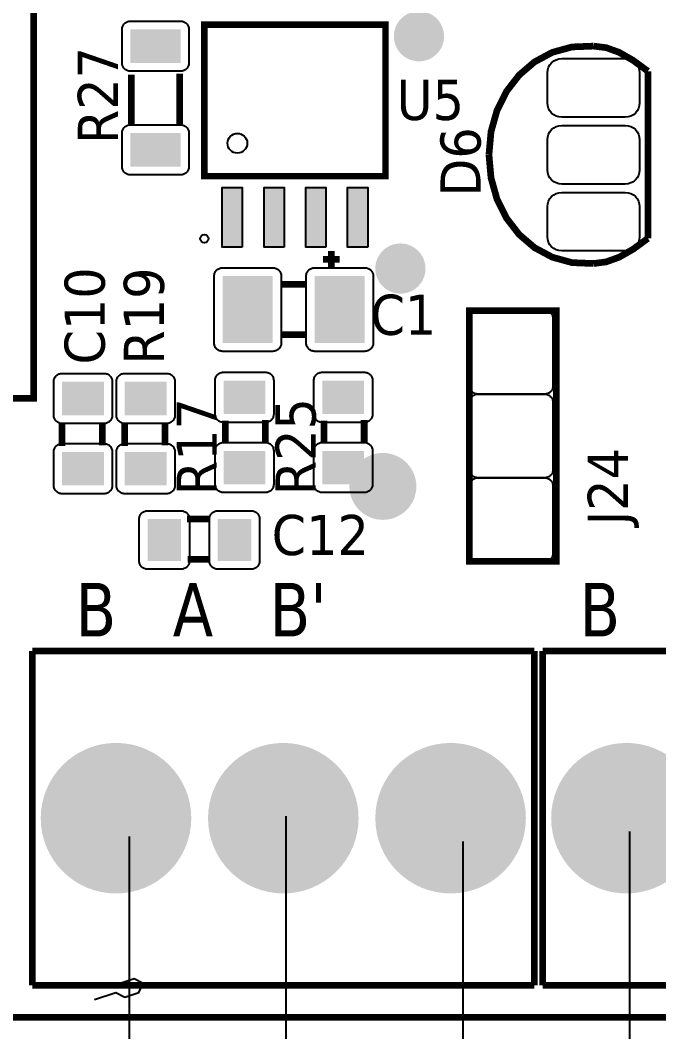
# Model space of a CAD drawing. Header units: millimetres. Extents: x 123.5 to 144.3, y 105.4 to 121.6.
# Drawn here: x 126.4 to 127.774, y 111.081 to 113.258 of the extents above; entities that cross this region are included whole.
import ezdxf

# ---------------------------------------------------------------- set-up
doc = ezdxf.new("R2010")
doc.units = ezdxf.units.MM
for name, color, linetype in [('DESC', 250, 'Continuous'), ('WIREFIXED', 7, 'Continuous'), ('WIRES', 7, 'Continuous')]:
    doc.layers.add(name, color=color, linetype=linetype)
doc.styles.get("Standard").update_dxf_attribs({"font": 'tahoma.ttf'})

# ---------------------------------------------------------------- blocks, each defined once
blk = doc.blocks.new('RPAD')
blk.add_trace([(-0.5, -0.5), (-0.5, 0.5), (0.5, -0.5), (0.5, 0.5)])
blk = doc.blocks.new('EPAD')
at = {"const_width": 0.5}
blk.add_lwpolyline([(-0.25, 0, 1), (0.25, 0, 1)], format="xyb", close=True, dxfattribs=at)
blk = doc.blocks.new('DIELEC-AUT006')
for points, const_width in [([(145.7768, 111.1683), (155.7749, 111.1683), (155.7749, 115.8809), (145.7768, 115.8809), (145.7768, 111.1683)], 0.012), ([(145.7768, 111.1683), (155.7749, 111.1683), (155.7749, 115.8809), (145.7768, 115.8809), (145.7768, 111.1683)], 0.012), ([(145.7768, 111.1683), (155.7749, 111.1683), (155.7749, 115.8809), (145.7768, 115.8809), (145.7768, 111.1683)], 0.012), ([(145.8123, 112.2785), (146.5504, 112.2785), (146.5504, 113.6663), (145.8123, 113.6663), (145.8123, 112.2785)], 0.012), ([(145.8123, 112.2785), (146.5504, 112.2785), (146.5504, 113.6663), (145.8123, 113.6663), (145.8123, 112.2785)], 0.012), ([(145.8123, 112.2785), (146.5504, 112.2785), (146.5504, 113.6663), (145.8123, 113.6663), (145.8123, 112.2785)], 0.012), ([(147.1814, 112.6772), (147.1814, 112.9488), (146.8566, 112.9488), (146.8566, 112.6772), (147.1814, 112.6772)], 0.0118), ([(147.1814, 112.6772), (147.1814, 112.9488), (146.8566, 112.9488), (146.8566, 112.6772), (147.1814, 112.6772)], 0.0118), ([(147.1814, 112.6772), (147.1814, 112.9488), (146.8566, 112.9488), (146.8566, 112.6772), (147.1814, 112.6772)], 0.0118), ([(147.5544, 112.9105), (147.516, 112.909), (147.4806, 112.8993), (147.4487, 112.8822), (147.4211, 112.8586), (147.3984, 112.8293), (147.3813, 112.7951), (147.3706, 112.7569), (147.3669, 112.7155)], 0.012), ([(147.5544, 112.9105), (147.516, 112.909), (147.4806, 112.8993), (147.4487, 112.8822), (147.4211, 112.8586), (147.3984, 112.8293), (147.3813, 112.7951), (147.3706, 112.7569), (147.3669, 112.7155)], 0.012), ([(147.5544, 112.9105), (147.516, 112.909), (147.4806, 112.8993), (147.4487, 112.8822), (147.4211, 112.8586), (147.3984, 112.8293), (147.3813, 112.7951), (147.3706, 112.7569), (147.3669, 112.7155)], 0.012), ([(147.5544, 112.9105), (147.577, 112.9077), (147.6003, 112.8993), (147.625, 112.8852), (147.6519, 112.8655)], 0.012), ([(147.5544, 112.9105), (147.577, 112.9077), (147.6003, 112.8993), (147.625, 112.8852), (147.6519, 112.8655)], 0.012), ([(147.5544, 112.9105), (147.577, 112.9077), (147.6003, 112.8993), (147.625, 112.8852), (147.6519, 112.8655)], 0.012), ([(146.7254, 112.8594), (146.7254, 112.7709)], 0.012), ([(146.7254, 112.8594), (146.7254, 112.7709)], 0.012), ([(146.7254, 112.8594), (146.7254, 112.7709)], 0.012), ([(146.8124, 112.8609), (146.8124, 112.7709)], 0.012), ([(146.8124, 112.8609), (146.8124, 112.7709)], 0.012), ([(146.8124, 112.8609), (146.8124, 112.7709)], 0.012), ([(147.6519, 112.5655), (147.6519, 112.8655)], 0.012), ([(147.6519, 112.5655), (147.6519, 112.8655)], 0.012), ([(147.6519, 112.5655), (147.6519, 112.8655)], 0.012), ([(147.5544, 112.5205), (147.516, 112.5221), (147.4806, 112.5318), (147.4487, 112.5489), (147.4211, 112.5725), (147.3984, 112.6018), (147.3813, 112.636), (147.3706, 112.6742), (147.3669, 112.7155)], 0.012), ([(147.5544, 112.5205), (147.516, 112.5221), (147.4806, 112.5318), (147.4487, 112.5489), (147.4211, 112.5725), (147.3984, 112.6018), (147.3813, 112.636), (147.3706, 112.6742), (147.3669, 112.7155)], 0.012), ([(147.5544, 112.5205), (147.516, 112.5221), (147.4806, 112.5318), (147.4487, 112.5489), (147.4211, 112.5725), (147.3984, 112.6018), (147.3813, 112.636), (147.3706, 112.6742), (147.3669, 112.7155)], 0.012), ([(147.5544, 112.5205), (147.577, 112.5234), (147.6003, 112.5318), (147.625, 112.5459), (147.6519, 112.5655)], 0.012), ([(147.5544, 112.5205), (147.577, 112.5234), (147.6003, 112.5318), (147.625, 112.5459), (147.6519, 112.5655)], 0.012), ([(147.5544, 112.5205), (147.577, 112.5234), (147.6003, 112.5318), (147.625, 112.5459), (147.6519, 112.5655)], 0.012), ([(147.0843, 112.543), (147.0843, 112.513)], 0.012), ([(147.0843, 112.543), (147.0843, 112.513)], 0.012), ([(147.0843, 112.543), (147.0843, 112.513)], 0.012), ([(147.0693, 112.528), (147.0993, 112.528)], 0.012), ([(147.0693, 112.528), (147.0993, 112.528)], 0.012), ([(147.0693, 112.528), (147.0993, 112.528)], 0.012), ([(146.9943, 112.483), (147.0393, 112.483)], 0.012), ([(146.9943, 112.483), (147.0393, 112.483)], 0.012), ([(146.9943, 112.483), (147.0393, 112.483)], 0.012), ([(147.3317, 111.9862), (147.4876, 111.9862), (147.4876, 112.4362), (147.3317, 112.4362), (147.3317, 111.9862)], 0.012), ([(147.3317, 111.9862), (147.4876, 111.9862), (147.4876, 112.4362), (147.3317, 112.4362), (147.3317, 111.9862)], 0.012), ([(147.3317, 111.9862), (147.4876, 111.9862), (147.4876, 112.4362), (147.3317, 112.4362), (147.3317, 111.9862)], 0.012), ([(146.9943, 112.393), (147.0393, 112.393)], 0.012), ([(146.9943, 112.393), (147.0393, 112.393)], 0.012), ([(146.9943, 112.393), (147.0393, 112.393)], 0.012), ([(146.6015, 112.235), (146.6015, 112.193)], 0.012), ([(146.6015, 112.235), (146.6015, 112.193)], 0.012), ([(146.6015, 112.235), (146.6015, 112.193)], 0.012), ([(146.6735, 112.235), (146.6735, 112.1945)], 0.012), ([(146.6735, 112.235), (146.6735, 112.1945)], 0.012), ([(146.6735, 112.235), (146.6735, 112.1945)], 0.012), ([(146.7137, 112.235), (146.7137, 112.193)], 0.012), ([(146.7137, 112.235), (146.7137, 112.193)], 0.012), ([(146.7137, 112.235), (146.7137, 112.193)], 0.012), ([(146.7857, 112.235), (146.7857, 112.1945)], 0.012), ([(146.7857, 112.235), (146.7857, 112.1945)], 0.012), ([(146.7857, 112.235), (146.7857, 112.1945)], 0.012), ([(146.8939, 112.198), (146.8939, 112.2385)], 0.012), ([(146.8939, 112.198), (146.8939, 112.2385)], 0.012), ([(146.8939, 112.198), (146.8939, 112.2385)], 0.012), ([(146.9659, 112.198), (146.9659, 112.24)], 0.012), ([(146.9659, 112.198), (146.9659, 112.24)], 0.012), ([(146.9659, 112.198), (146.9659, 112.24)], 0.012), ([(147.0711, 112.198), (147.0711, 112.2385)], 0.012), ([(147.0711, 112.198), (147.0711, 112.2385)], 0.012), ([(147.0711, 112.198), (147.0711, 112.2385)], 0.012), ([(147.1431, 112.198), (147.1431, 112.24)], 0.012), ([(147.1431, 112.198), (147.1431, 112.24)], 0.012), ([(147.1431, 112.198), (147.1431, 112.24)], 0.012), ([(146.8672, 112.0621), (146.8252, 112.0621)], 0.012), ([(146.8672, 112.0621), (146.8252, 112.0621)], 0.012), ([(146.8672, 112.0621), (146.8252, 112.0621)], 0.012), ([(146.8672, 111.9901), (146.8267, 111.9901)], 0.012), ([(146.8672, 111.9901), (146.8267, 111.9901)], 0.012), ([(146.8672, 111.9901), (146.8267, 111.9901)], 0.012), ([(146.5481, 111.8256), (146.5481, 111.2256)], 0.012), ([(147.4481, 111.8256), (146.5481, 111.8256)], 0.012), ([(146.5481, 111.8256), (146.5481, 111.2256)], 0.012), ([(147.4481, 111.8256), (146.5481, 111.8256)], 0.012), ([(146.5481, 111.8256), (146.5481, 111.2256)], 0.012), ([(147.4481, 111.8256), (146.5481, 111.8256)], 0.012), ([(147.4481, 111.8256), (147.4481, 111.2256)], 0.012), ([(147.4481, 111.8256), (147.4481, 111.2256)], 0.012), ([(147.4481, 111.8256), (147.4481, 111.2256)], 0.012), ([(147.4634, 111.8256), (147.4634, 111.2256)], 0.012), ([(148.3634, 111.8256), (147.4634, 111.8256)], 0.012), ([(147.4634, 111.8256), (147.4634, 111.2256)], 0.012), ([(148.3634, 111.8256), (147.4634, 111.8256)], 0.012), ([(147.4634, 111.8256), (147.4634, 111.2256)], 0.012), ([(148.3634, 111.8256), (147.4634, 111.8256)], 0.012), ([(146.5481, 111.2256), (147.4481, 111.2256)], 0.012), ([(146.5481, 111.2256), (147.4481, 111.2256)], 0.012), ([(146.5481, 111.2256), (147.4481, 111.2256)], 0.012), ([(147.4634, 111.2256), (148.3634, 111.2256)], 0.012), ([(147.4634, 111.2256), (148.3634, 111.2256)], 0.012), ([(147.4634, 111.2256), (148.3634, 111.2256)], 0.012)]:
    blk.add_lwpolyline(points, dxfattribs=dict(const_width=const_width))
for points in [[(146.8289, 112.9404), (146.8289, 112.8804), (146.8289, 112.8789), (146.8286, 112.8774), (146.8283, 112.8759), (146.8278, 112.8745), (146.8272, 112.8732), (146.8264, 112.872), (146.8256, 112.8708), (146.8246, 112.8698), (146.8236, 112.8688), (146.8224, 112.8679), (146.8212, 112.8672), (146.8199, 112.8666), (146.8185, 112.8661), (146.817, 112.8657), (146.8155, 112.8655), (146.8139, 112.8654), (146.7239, 112.8654), (146.7224, 112.8655), (146.7209, 112.8657), (146.7194, 112.8661), (146.718, 112.8666), (146.7167, 112.8672), (146.7155, 112.8679), (146.7143, 112.8688), (146.7133, 112.8698), (146.7123, 112.8708), (146.7115, 112.872), (146.7107, 112.8732), (146.7101, 112.8745), (146.7096, 112.8759), (146.7092, 112.8774), (146.709, 112.8789), (146.7089, 112.8804), (146.7089, 112.9404), (146.709, 112.942), (146.7092, 112.9435), (146.7096, 112.9449), (146.7101, 112.9463), (146.7107, 112.9476), (146.7115, 112.9489), (146.7123, 112.95), (146.7133, 112.9511), (146.7143, 112.9521), (146.7155, 112.9529), (146.7167, 112.9536), (146.718, 112.9543), (146.7194, 112.9548), (146.7209, 112.9551), (146.7224, 112.9554), (146.7239, 112.9554), (146.8139, 112.9554), (146.8155, 112.9554), (146.817, 112.9551), (146.8185, 112.9548), (146.8199, 112.9543), (146.8212, 112.9536), (146.8224, 112.9529), (146.8236, 112.9521), (146.8246, 112.9511), (146.8256, 112.95), (146.8264, 112.9489), (146.8272, 112.9476), (146.8278, 112.9463), (146.8283, 112.9449), (146.8286, 112.9435), (146.8289, 112.942), (146.8289, 112.9404)], [(147.4719, 112.8085), (147.4719, 112.8625), (147.4724, 112.8678), (147.4738, 112.8726), (147.4762, 112.8769), (147.4793, 112.8807), (147.483, 112.8838), (147.4873, 112.8861), (147.4922, 112.8875), (147.4974, 112.888), (147.6114, 112.888), (147.6166, 112.8875), (147.6214, 112.8861), (147.6258, 112.8838), (147.6295, 112.8807), (147.6326, 112.8769), (147.6349, 112.8726), (147.6364, 112.8678), (147.6369, 112.8625), (147.6369, 112.8085), (147.6364, 112.8033), (147.6349, 112.7985), (147.6326, 112.7942), (147.6295, 112.7904), (147.6258, 112.7873), (147.6214, 112.785), (147.6166, 112.7836), (147.6114, 112.783), (147.4974, 112.783), (147.4922, 112.7836), (147.4873, 112.785), (147.483, 112.7873), (147.4793, 112.7904), (147.4762, 112.7942), (147.4738, 112.7985), (147.4724, 112.8033), (147.4719, 112.8085)], [(146.8289, 112.7544), (146.8289, 112.6944), (146.8289, 112.6929), (146.8286, 112.6914), (146.8283, 112.6899), (146.8278, 112.6885), (146.8272, 112.6872), (146.8264, 112.686), (146.8256, 112.6848), (146.8246, 112.6838), (146.8236, 112.6828), (146.8224, 112.6819), (146.8212, 112.6812), (146.8199, 112.6806), (146.8185, 112.6801), (146.817, 112.6797), (146.8155, 112.6795), (146.8139, 112.6794), (146.7239, 112.6794), (146.7224, 112.6795), (146.7209, 112.6797), (146.7194, 112.6801), (146.718, 112.6806), (146.7167, 112.6812), (146.7155, 112.6819), (146.7143, 112.6828), (146.7133, 112.6838), (146.7123, 112.6848), (146.7115, 112.686), (146.7107, 112.6872), (146.7101, 112.6885), (146.7096, 112.6899), (146.7092, 112.6914), (146.709, 112.6929), (146.7089, 112.6944), (146.7089, 112.7544), (146.709, 112.756), (146.7092, 112.7575), (146.7096, 112.7589), (146.7101, 112.7603), (146.7107, 112.7616), (146.7115, 112.7629), (146.7123, 112.764), (146.7133, 112.7651), (146.7143, 112.7661), (146.7155, 112.7669), (146.7167, 112.7676), (146.718, 112.7683), (146.7194, 112.7688), (146.7209, 112.7691), (146.7224, 112.7694), (146.7239, 112.7694), (146.8139, 112.7694), (146.8155, 112.7694), (146.817, 112.7691), (146.8185, 112.7688), (146.8199, 112.7683), (146.8212, 112.7676), (146.8224, 112.7669), (146.8236, 112.7661), (146.8246, 112.7651), (146.8256, 112.764), (146.8264, 112.7629), (146.8272, 112.7616), (146.8278, 112.7603), (146.8283, 112.7589), (146.8286, 112.7575), (146.8289, 112.756), (146.8289, 112.7544)], [(147.4719, 112.6885), (147.4719, 112.7425), (147.4724, 112.7478), (147.4738, 112.7526), (147.4762, 112.7569), (147.4793, 112.7607), (147.483, 112.7638), (147.4873, 112.7661), (147.4922, 112.7675), (147.4974, 112.768), (147.6114, 112.768), (147.6166, 112.7675), (147.6214, 112.7661), (147.6258, 112.7638), (147.6295, 112.7607), (147.6326, 112.7569), (147.6349, 112.7526), (147.6364, 112.7478), (147.6369, 112.7425), (147.6369, 112.6885), (147.6364, 112.6833), (147.6349, 112.6785), (147.6326, 112.6742), (147.6295, 112.6704), (147.6258, 112.6673), (147.6214, 112.665), (147.6166, 112.6636), (147.6114, 112.663), (147.4974, 112.663), (147.4922, 112.6636), (147.4873, 112.665), (147.483, 112.6673), (147.4793, 112.6704), (147.4762, 112.6742), (147.4738, 112.6785), (147.4724, 112.6833), (147.4719, 112.6885)], [(146.9245, 112.5501), (146.8885, 112.5501), (146.8885, 112.6566), (146.9245, 112.6566), (146.9245, 112.5501)], [(146.9995, 112.5501), (146.9635, 112.5501), (146.9635, 112.6566), (146.9995, 112.6566), (146.9995, 112.5501)], [(147.0745, 112.5501), (147.0385, 112.5501), (147.0385, 112.6566), (147.0745, 112.6566), (147.0745, 112.5501)], [(147.1495, 112.5501), (147.1135, 112.5501), (147.1135, 112.6566), (147.1495, 112.6566), (147.1495, 112.5501)], [(147.4719, 112.5685), (147.4719, 112.6225), (147.4724, 112.6278), (147.4738, 112.6326), (147.4762, 112.6369), (147.4793, 112.6407), (147.483, 112.6438), (147.4873, 112.6461), (147.4922, 112.6475), (147.4974, 112.648), (147.6114, 112.648), (147.6166, 112.6475), (147.6214, 112.6461), (147.6258, 112.6438), (147.6295, 112.6407), (147.6326, 112.6369), (147.6349, 112.6326), (147.6364, 112.6278), (147.6369, 112.6225), (147.6369, 112.5685), (147.6364, 112.5633), (147.6349, 112.5585), (147.6326, 112.5542), (147.6295, 112.5504), (147.6258, 112.5473), (147.6214, 112.545), (147.6166, 112.5436), (147.6114, 112.543), (147.4974, 112.543), (147.4922, 112.5436), (147.4873, 112.545), (147.483, 112.5473), (147.4793, 112.5504), (147.4762, 112.5542), (147.4738, 112.5585), (147.4724, 112.5633), (147.4719, 112.5685)], [(146.8893, 112.513), (146.9793, 112.513), (146.9809, 112.5129), (146.9824, 112.5127), (146.9838, 112.5123), (146.9852, 112.5118), (146.9865, 112.5112), (146.9878, 112.5105), (146.9889, 112.5096), (146.99, 112.5086), (146.9909, 112.5076), (146.9918, 112.5064), (146.9925, 112.5052), (146.9931, 112.5039), (146.9936, 112.5025), (146.994, 112.5011), (146.9942, 112.4995), (146.9943, 112.498), (146.9943, 112.378), (146.9942, 112.3764), (146.994, 112.3749), (146.9936, 112.3735), (146.9931, 112.3721), (146.9925, 112.3708), (146.9918, 112.3695), (146.9909, 112.3684), (146.99, 112.3673), (146.9889, 112.3664), (146.9878, 112.3655), (146.9865, 112.3648), (146.9852, 112.3641), (146.9838, 112.3636), (146.9824, 112.3633), (146.9809, 112.3631), (146.9793, 112.363), (146.8893, 112.363), (146.8877, 112.3631), (146.8862, 112.3633), (146.8848, 112.3636), (146.8834, 112.3641), (146.8821, 112.3648), (146.8808, 112.3655), (146.8797, 112.3664), (146.8786, 112.3673), (146.8777, 112.3684), (146.8768, 112.3695), (146.8761, 112.3708), (146.8755, 112.3721), (146.875, 112.3735), (146.8746, 112.3749), (146.8744, 112.3764), (146.8743, 112.378), (146.8743, 112.498), (146.8744, 112.4995), (146.8746, 112.5011), (146.875, 112.5025), (146.8755, 112.5039), (146.8761, 112.5052), (146.8768, 112.5064), (146.8777, 112.5076), (146.8786, 112.5086), (146.8797, 112.5096), (146.8808, 112.5105), (146.8821, 112.5112), (146.8834, 112.5118), (146.8848, 112.5123), (146.8862, 112.5127), (146.8877, 112.5129), (146.8893, 112.513)], [(147.0543, 112.513), (147.1443, 112.513), (147.1459, 112.5129), (147.1474, 112.5127), (147.1488, 112.5123), (147.1502, 112.5118), (147.1515, 112.5112), (147.1528, 112.5105), (147.1539, 112.5096), (147.155, 112.5086), (147.1559, 112.5076), (147.1568, 112.5064), (147.1575, 112.5052), (147.1581, 112.5039), (147.1586, 112.5025), (147.159, 112.5011), (147.1592, 112.4995), (147.1593, 112.498), (147.1593, 112.378), (147.1592, 112.3764), (147.159, 112.3749), (147.1586, 112.3735), (147.1581, 112.3721), (147.1575, 112.3708), (147.1568, 112.3695), (147.1559, 112.3684), (147.155, 112.3673), (147.1539, 112.3664), (147.1528, 112.3655), (147.1515, 112.3648), (147.1502, 112.3641), (147.1488, 112.3636), (147.1474, 112.3633), (147.1459, 112.3631), (147.1443, 112.363), (147.0543, 112.363), (147.0527, 112.3631), (147.0512, 112.3633), (147.0498, 112.3636), (147.0484, 112.3641), (147.0471, 112.3648), (147.0458, 112.3655), (147.0447, 112.3664), (147.0436, 112.3673), (147.0427, 112.3684), (147.0418, 112.3695), (147.0411, 112.3708), (147.0405, 112.3721), (147.04, 112.3735), (147.0396, 112.3749), (147.0394, 112.3764), (147.0393, 112.378), (147.0393, 112.498), (147.0394, 112.4995), (147.0396, 112.5011), (147.04, 112.5025), (147.0405, 112.5039), (147.0411, 112.5052), (147.0418, 112.5064), (147.0427, 112.5076), (147.0436, 112.5086), (147.0447, 112.5096), (147.0458, 112.5105), (147.0471, 112.5112), (147.0484, 112.5118), (147.0498, 112.5123), (147.0512, 112.5127), (147.0527, 112.5129), (147.0543, 112.513)], [(147.4817, 112.4212), (147.4817, 112.3012), (147.4817, 112.2997), (147.4814, 112.2981), (147.4811, 112.2967), (147.4806, 112.2953), (147.48, 112.294), (147.4792, 112.2928), (147.4784, 112.2916), (147.4774, 112.2905), (147.4763, 112.2896), (147.4752, 112.2887), (147.474, 112.288), (147.4726, 112.2874), (147.4713, 112.2869), (147.4698, 112.2865), (147.4683, 112.2863), (147.4667, 112.2862), (147.3467, 112.2862), (147.3452, 112.2863), (147.3437, 112.2865), (147.3422, 112.2869), (147.3408, 112.2874), (147.3395, 112.288), (147.3383, 112.2887), (147.3371, 112.2896), (147.3361, 112.2905), (147.3351, 112.2916), (147.3343, 112.2928), (147.3335, 112.294), (147.3329, 112.2953), (147.3324, 112.2967), (147.332, 112.2981), (147.3318, 112.2997), (147.3317, 112.3012), (147.3317, 112.4212), (147.3318, 112.4228), (147.332, 112.4243), (147.3324, 112.4257), (147.3329, 112.4271), (147.3335, 112.4284), (147.3343, 112.4297), (147.3351, 112.4308), (147.3361, 112.4319), (147.3371, 112.4328), (147.3383, 112.4337), (147.3395, 112.4344), (147.3408, 112.4351), (147.3422, 112.4356), (147.3437, 112.4359), (147.3452, 112.4361), (147.3467, 112.4362), (147.4667, 112.4362), (147.4683, 112.4361), (147.4698, 112.4359), (147.4713, 112.4356), (147.4726, 112.4351), (147.474, 112.4344), (147.4752, 112.4337), (147.4763, 112.4328), (147.4774, 112.4319), (147.4784, 112.4308), (147.4792, 112.4297), (147.48, 112.4284), (147.4806, 112.4271), (147.4811, 112.4257), (147.4814, 112.4243), (147.4817, 112.4228), (147.4817, 112.4212)], [(146.6915, 112.3085), (146.6915, 112.2485), (146.6915, 112.247), (146.6912, 112.2455), (146.6909, 112.244), (146.6904, 112.2426), (146.6897, 112.2413), (146.689, 112.2401), (146.6882, 112.2389), (146.6872, 112.2379), (146.6861, 112.2369), (146.685, 112.2361), (146.6837, 112.2353), (146.6824, 112.2347), (146.681, 112.2342), (146.6796, 112.2338), (146.6781, 112.2336), (146.6765, 112.2335), (146.6015, 112.2335), (146.6, 112.2336), (146.5985, 112.2338), (146.597, 112.2342), (146.5956, 112.2347), (146.5943, 112.2353), (146.5931, 112.2361), (146.5919, 112.2369), (146.5909, 112.2379), (146.5899, 112.2389), (146.589, 112.2401), (146.5883, 112.2413), (146.5877, 112.2426), (146.5872, 112.244), (146.5868, 112.2455), (146.5866, 112.247), (146.5865, 112.2485), (146.5865, 112.3085), (146.5866, 112.3101), (146.5868, 112.3116), (146.5872, 112.3131), (146.5877, 112.3144), (146.5883, 112.3158), (146.589, 112.317), (146.5899, 112.3181), (146.5909, 112.3192), (146.5919, 112.3202), (146.5931, 112.321), (146.5943, 112.3218), (146.5956, 112.3224), (146.597, 112.3229), (146.5985, 112.3232), (146.6, 112.3235), (146.6015, 112.3235), (146.6765, 112.3235), (146.6781, 112.3235), (146.6796, 112.3232), (146.681, 112.3229), (146.6824, 112.3224), (146.6837, 112.3218), (146.685, 112.321), (146.6861, 112.3202), (146.6872, 112.3192), (146.6882, 112.3181), (146.689, 112.317), (146.6897, 112.3158), (146.6904, 112.3144), (146.6909, 112.3131), (146.6912, 112.3116), (146.6915, 112.3101), (146.6915, 112.3085)], [(146.8037, 112.3085), (146.8037, 112.2485), (146.8037, 112.247), (146.8034, 112.2455), (146.8031, 112.244), (146.8026, 112.2426), (146.802, 112.2413), (146.8012, 112.2401), (146.8004, 112.2389), (146.7994, 112.2379), (146.7983, 112.2369), (146.7972, 112.2361), (146.7959, 112.2353), (146.7946, 112.2347), (146.7932, 112.2342), (146.7918, 112.2338), (146.7903, 112.2336), (146.7887, 112.2335), (146.7137, 112.2335), (146.7122, 112.2336), (146.7107, 112.2338), (146.7092, 112.2342), (146.7078, 112.2347), (146.7065, 112.2353), (146.7053, 112.2361), (146.7041, 112.2369), (146.7031, 112.2379), (146.7021, 112.2389), (146.7013, 112.2401), (146.7005, 112.2413), (146.6999, 112.2426), (146.6994, 112.244), (146.699, 112.2455), (146.6988, 112.247), (146.6987, 112.2485), (146.6987, 112.3085), (146.6988, 112.3101), (146.699, 112.3116), (146.6994, 112.3131), (146.6999, 112.3144), (146.7005, 112.3158), (146.7013, 112.317), (146.7021, 112.3181), (146.7031, 112.3192), (146.7041, 112.3202), (146.7053, 112.321), (146.7065, 112.3218), (146.7078, 112.3224), (146.7092, 112.3229), (146.7107, 112.3232), (146.7122, 112.3235), (146.7137, 112.3235), (146.7887, 112.3235), (146.7903, 112.3235), (146.7918, 112.3232), (146.7932, 112.3229), (146.7946, 112.3224), (146.7959, 112.3218), (146.7972, 112.321), (146.7983, 112.3202), (146.7994, 112.3192), (146.8004, 112.3181), (146.8012, 112.317), (146.802, 112.3158), (146.8026, 112.3144), (146.8031, 112.3131), (146.8034, 112.3116), (146.8037, 112.3101), (146.8037, 112.3085)], [(146.8759, 112.2505), (146.8759, 112.3105), (146.876, 112.3121), (146.8762, 112.3136), (146.8766, 112.315), (146.8771, 112.3164), (146.8777, 112.3177), (146.8784, 112.319), (146.8793, 112.3201), (146.8802, 112.3212), (146.8813, 112.3221), (146.8824, 112.323), (146.8837, 112.3237), (146.885, 112.3244), (146.8864, 112.3249), (146.8878, 112.3252), (146.8893, 112.3254), (146.8909, 112.3255), (146.9659, 112.3255), (146.9675, 112.3254), (146.969, 112.3252), (146.9704, 112.3249), (146.9718, 112.3244), (146.9731, 112.3237), (146.9744, 112.323), (146.9755, 112.3221), (146.9766, 112.3212), (146.9775, 112.3201), (146.9784, 112.319), (146.9791, 112.3177), (146.9797, 112.3164), (146.9802, 112.315), (146.9806, 112.3136), (146.9808, 112.3121), (146.9809, 112.3105), (146.9809, 112.2505), (146.9808, 112.249), (146.9806, 112.2475), (146.9802, 112.246), (146.9797, 112.2446), (146.9791, 112.2433), (146.9784, 112.2421), (146.9775, 112.2409), (146.9766, 112.2399), (146.9755, 112.2389), (146.9744, 112.238), (146.9731, 112.2373), (146.9718, 112.2367), (146.9704, 112.2362), (146.969, 112.2358), (146.9675, 112.2356), (146.9659, 112.2355), (146.8909, 112.2355), (146.8893, 112.2356), (146.8878, 112.2358), (146.8864, 112.2362), (146.885, 112.2367), (146.8837, 112.2373), (146.8824, 112.238), (146.8813, 112.2389), (146.8802, 112.2399), (146.8793, 112.2409), (146.8784, 112.2421), (146.8777, 112.2433), (146.8771, 112.2446), (146.8766, 112.246), (146.8762, 112.2475), (146.876, 112.249), (146.8759, 112.2505)], [(147.0531, 112.2505), (147.0531, 112.3105), (147.0531, 112.3121), (147.0534, 112.3136), (147.0537, 112.315), (147.0542, 112.3164), (147.0548, 112.3177), (147.0556, 112.319), (147.0564, 112.3201), (147.0574, 112.3212), (147.0585, 112.3221), (147.0596, 112.323), (147.0608, 112.3237), (147.0622, 112.3244), (147.0635, 112.3249), (147.065, 112.3252), (147.0665, 112.3254), (147.0681, 112.3255), (147.1431, 112.3255), (147.1446, 112.3254), (147.1461, 112.3252), (147.1476, 112.3249), (147.149, 112.3244), (147.1503, 112.3237), (147.1515, 112.323), (147.1527, 112.3221), (147.1537, 112.3212), (147.1547, 112.3201), (147.1555, 112.319), (147.1563, 112.3177), (147.1569, 112.3164), (147.1574, 112.315), (147.1578, 112.3136), (147.158, 112.3121), (147.1581, 112.3105), (147.1581, 112.2505), (147.158, 112.249), (147.1578, 112.2475), (147.1574, 112.246), (147.1569, 112.2446), (147.1563, 112.2433), (147.1555, 112.2421), (147.1547, 112.2409), (147.1537, 112.2399), (147.1527, 112.2389), (147.1515, 112.238), (147.1503, 112.2373), (147.149, 112.2367), (147.1476, 112.2362), (147.1461, 112.2358), (147.1446, 112.2356), (147.1431, 112.2355), (147.0681, 112.2355), (147.0665, 112.2356), (147.065, 112.2358), (147.0635, 112.2362), (147.0622, 112.2367), (147.0608, 112.2373), (147.0596, 112.238), (147.0585, 112.2389), (147.0574, 112.2399), (147.0564, 112.2409), (147.0556, 112.2421), (147.0548, 112.2433), (147.0542, 112.2446), (147.0537, 112.246), (147.0534, 112.2475), (147.0531, 112.249), (147.0531, 112.2505)], [(147.4817, 112.2712), (147.4817, 112.1512), (147.4817, 112.1497), (147.4814, 112.1481), (147.4811, 112.1467), (147.4806, 112.1453), (147.48, 112.144), (147.4792, 112.1428), (147.4784, 112.1416), (147.4774, 112.1405), (147.4763, 112.1396), (147.4752, 112.1387), (147.474, 112.138), (147.4726, 112.1374), (147.4713, 112.1369), (147.4698, 112.1365), (147.4683, 112.1363), (147.4667, 112.1362), (147.3467, 112.1362), (147.3452, 112.1363), (147.3437, 112.1365), (147.3422, 112.1369), (147.3408, 112.1374), (147.3395, 112.138), (147.3383, 112.1387), (147.3371, 112.1396), (147.3361, 112.1405), (147.3351, 112.1416), (147.3343, 112.1428), (147.3335, 112.144), (147.3329, 112.1453), (147.3324, 112.1467), (147.332, 112.1481), (147.3318, 112.1497), (147.3317, 112.1512), (147.3317, 112.2712), (147.3318, 112.2728), (147.332, 112.2743), (147.3324, 112.2757), (147.3329, 112.2771), (147.3335, 112.2784), (147.3343, 112.2797), (147.3351, 112.2808), (147.3361, 112.2819), (147.3371, 112.2828), (147.3383, 112.2837), (147.3395, 112.2844), (147.3408, 112.2851), (147.3422, 112.2856), (147.3437, 112.2859), (147.3452, 112.2861), (147.3467, 112.2862), (147.4667, 112.2862), (147.4683, 112.2861), (147.4698, 112.2859), (147.4713, 112.2856), (147.4726, 112.2851), (147.474, 112.2844), (147.4752, 112.2837), (147.4763, 112.2828), (147.4774, 112.2819), (147.4784, 112.2808), (147.4792, 112.2797), (147.48, 112.2784), (147.4806, 112.2771), (147.4811, 112.2757), (147.4814, 112.2743), (147.4817, 112.2728), (147.4817, 112.2712)], [(146.6915, 112.1825), (146.6915, 112.1225), (146.6915, 112.121), (146.6912, 112.1195), (146.6909, 112.118), (146.6904, 112.1166), (146.6897, 112.1153), (146.689, 112.1141), (146.6882, 112.1129), (146.6872, 112.1119), (146.6861, 112.1109), (146.685, 112.1101), (146.6837, 112.1093), (146.6824, 112.1087), (146.681, 112.1082), (146.6796, 112.1078), (146.6781, 112.1076), (146.6765, 112.1075), (146.6015, 112.1075), (146.6, 112.1076), (146.5985, 112.1078), (146.597, 112.1082), (146.5956, 112.1087), (146.5943, 112.1093), (146.5931, 112.1101), (146.5919, 112.1109), (146.5909, 112.1119), (146.5899, 112.1129), (146.589, 112.1141), (146.5883, 112.1153), (146.5877, 112.1166), (146.5872, 112.118), (146.5868, 112.1195), (146.5866, 112.121), (146.5865, 112.1225), (146.5865, 112.1825), (146.5866, 112.1841), (146.5868, 112.1856), (146.5872, 112.1871), (146.5877, 112.1884), (146.5883, 112.1898), (146.589, 112.191), (146.5899, 112.1921), (146.5909, 112.1932), (146.5919, 112.1942), (146.5931, 112.195), (146.5943, 112.1958), (146.5956, 112.1964), (146.597, 112.1969), (146.5985, 112.1972), (146.6, 112.1975), (146.6015, 112.1975), (146.6765, 112.1975), (146.6781, 112.1975), (146.6796, 112.1972), (146.681, 112.1969), (146.6824, 112.1964), (146.6837, 112.1958), (146.685, 112.195), (146.6861, 112.1942), (146.6872, 112.1932), (146.6882, 112.1921), (146.689, 112.191), (146.6897, 112.1898), (146.6904, 112.1884), (146.6909, 112.1871), (146.6912, 112.1856), (146.6915, 112.1841), (146.6915, 112.1825)], [(146.8037, 112.1825), (146.8037, 112.1225), (146.8037, 112.121), (146.8034, 112.1195), (146.8031, 112.118), (146.8026, 112.1166), (146.802, 112.1153), (146.8012, 112.1141), (146.8004, 112.1129), (146.7994, 112.1119), (146.7983, 112.1109), (146.7972, 112.1101), (146.7959, 112.1093), (146.7946, 112.1087), (146.7932, 112.1082), (146.7918, 112.1078), (146.7903, 112.1076), (146.7887, 112.1075), (146.7137, 112.1075), (146.7122, 112.1076), (146.7107, 112.1078), (146.7092, 112.1082), (146.7078, 112.1087), (146.7065, 112.1093), (146.7053, 112.1101), (146.7041, 112.1109), (146.7031, 112.1119), (146.7021, 112.1129), (146.7013, 112.1141), (146.7005, 112.1153), (146.6999, 112.1166), (146.6994, 112.118), (146.699, 112.1195), (146.6988, 112.121), (146.6987, 112.1225), (146.6987, 112.1825), (146.6988, 112.1841), (146.699, 112.1856), (146.6994, 112.1871), (146.6999, 112.1884), (146.7005, 112.1898), (146.7013, 112.191), (146.7021, 112.1921), (146.7031, 112.1932), (146.7041, 112.1942), (146.7053, 112.195), (146.7065, 112.1958), (146.7078, 112.1964), (146.7092, 112.1969), (146.7107, 112.1972), (146.7122, 112.1975), (146.7137, 112.1975), (146.7887, 112.1975), (146.7903, 112.1975), (146.7918, 112.1972), (146.7932, 112.1969), (146.7946, 112.1964), (146.7959, 112.1958), (146.7972, 112.195), (146.7983, 112.1942), (146.7994, 112.1932), (146.8004, 112.1921), (146.8012, 112.191), (146.802, 112.1898), (146.8026, 112.1884), (146.8031, 112.1871), (146.8034, 112.1856), (146.8037, 112.1841), (146.8037, 112.1825)], [(146.8759, 112.1245), (146.8759, 112.1845), (146.876, 112.1861), (146.8762, 112.1876), (146.8766, 112.189), (146.8771, 112.1904), (146.8777, 112.1917), (146.8784, 112.193), (146.8793, 112.1941), (146.8802, 112.1952), (146.8813, 112.1961), (146.8824, 112.197), (146.8837, 112.1977), (146.885, 112.1984), (146.8864, 112.1989), (146.8878, 112.1992), (146.8893, 112.1994), (146.8909, 112.1995), (146.9659, 112.1995), (146.9675, 112.1994), (146.969, 112.1992), (146.9704, 112.1989), (146.9718, 112.1984), (146.9731, 112.1977), (146.9744, 112.197), (146.9755, 112.1961), (146.9766, 112.1952), (146.9775, 112.1941), (146.9784, 112.193), (146.9791, 112.1917), (146.9797, 112.1904), (146.9802, 112.189), (146.9806, 112.1876), (146.9808, 112.1861), (146.9809, 112.1845), (146.9809, 112.1245), (146.9808, 112.123), (146.9806, 112.1215), (146.9802, 112.12), (146.9797, 112.1186), (146.9791, 112.1173), (146.9784, 112.1161), (146.9775, 112.1149), (146.9766, 112.1139), (146.9755, 112.1129), (146.9744, 112.112), (146.9731, 112.1113), (146.9718, 112.1107), (146.9704, 112.1102), (146.969, 112.1098), (146.9675, 112.1096), (146.9659, 112.1095), (146.8909, 112.1095), (146.8893, 112.1096), (146.8878, 112.1098), (146.8864, 112.1102), (146.885, 112.1107), (146.8837, 112.1113), (146.8824, 112.112), (146.8813, 112.1129), (146.8802, 112.1139), (146.8793, 112.1149), (146.8784, 112.1161), (146.8777, 112.1173), (146.8771, 112.1186), (146.8766, 112.12), (146.8762, 112.1215), (146.876, 112.123), (146.8759, 112.1245)], [(147.0531, 112.1245), (147.0531, 112.1845), (147.0531, 112.1861), (147.0534, 112.1876), (147.0537, 112.189), (147.0542, 112.1904), (147.0548, 112.1917), (147.0556, 112.193), (147.0564, 112.1941), (147.0574, 112.1952), (147.0585, 112.1961), (147.0596, 112.197), (147.0608, 112.1977), (147.0622, 112.1984), (147.0635, 112.1989), (147.065, 112.1992), (147.0665, 112.1994), (147.0681, 112.1995), (147.1431, 112.1995), (147.1446, 112.1994), (147.1461, 112.1992), (147.1476, 112.1989), (147.149, 112.1984), (147.1503, 112.1977), (147.1515, 112.197), (147.1527, 112.1961), (147.1537, 112.1952), (147.1547, 112.1941), (147.1555, 112.193), (147.1563, 112.1917), (147.1569, 112.1904), (147.1574, 112.189), (147.1578, 112.1876), (147.158, 112.1861), (147.1581, 112.1845), (147.1581, 112.1245), (147.158, 112.123), (147.1578, 112.1215), (147.1574, 112.12), (147.1569, 112.1186), (147.1563, 112.1173), (147.1555, 112.1161), (147.1547, 112.1149), (147.1537, 112.1139), (147.1527, 112.1129), (147.1515, 112.112), (147.1503, 112.1113), (147.149, 112.1107), (147.1476, 112.1102), (147.1461, 112.1098), (147.1446, 112.1096), (147.1431, 112.1095), (147.0681, 112.1095), (147.0665, 112.1096), (147.065, 112.1098), (147.0635, 112.1102), (147.0622, 112.1107), (147.0608, 112.1113), (147.0596, 112.112), (147.0585, 112.1129), (147.0574, 112.1139), (147.0564, 112.1149), (147.0556, 112.1161), (147.0548, 112.1173), (147.0542, 112.1186), (147.0537, 112.12), (147.0534, 112.1215), (147.0531, 112.123), (147.0531, 112.1245)], [(147.4817, 112.1212), (147.4817, 112.0012), (147.4817, 111.9997), (147.4814, 111.9981), (147.4811, 111.9967), (147.4806, 111.9953), (147.48, 111.994), (147.4792, 111.9928), (147.4784, 111.9916), (147.4774, 111.9905), (147.4763, 111.9896), (147.4752, 111.9887), (147.474, 111.988), (147.4726, 111.9874), (147.4713, 111.9869), (147.4698, 111.9865), (147.4683, 111.9863), (147.4667, 111.9862), (147.3467, 111.9862), (147.3452, 111.9863), (147.3437, 111.9865), (147.3422, 111.9869), (147.3408, 111.9874), (147.3395, 111.988), (147.3383, 111.9887), (147.3371, 111.9896), (147.3361, 111.9905), (147.3351, 111.9916), (147.3343, 111.9928), (147.3335, 111.994), (147.3329, 111.9953), (147.3324, 111.9967), (147.332, 111.9981), (147.3318, 111.9997), (147.3317, 112.0012), (147.3317, 112.1212), (147.3318, 112.1228), (147.332, 112.1243), (147.3324, 112.1257), (147.3329, 112.1271), (147.3335, 112.1284), (147.3343, 112.1297), (147.3351, 112.1308), (147.3361, 112.1319), (147.3371, 112.1328), (147.3383, 112.1337), (147.3395, 112.1344), (147.3408, 112.1351), (147.3422, 112.1356), (147.3437, 112.1359), (147.3452, 112.1361), (147.3467, 112.1362), (147.4667, 112.1362), (147.4683, 112.1361), (147.4698, 112.1359), (147.4713, 112.1356), (147.4726, 112.1351), (147.474, 112.1344), (147.4752, 112.1337), (147.4763, 112.1328), (147.4774, 112.1319), (147.4784, 112.1308), (147.4792, 112.1297), (147.48, 112.1284), (147.4806, 112.1271), (147.4811, 112.1257), (147.4814, 112.1243), (147.4817, 112.1228), (147.4817, 112.1212)], [(146.8147, 111.9721), (146.7547, 111.9721), (146.7531, 111.9722), (146.7516, 111.9724), (146.7502, 111.9728), (146.7488, 111.9733), (146.7475, 111.9739), (146.7462, 111.9746), (146.7451, 111.9755), (146.744, 111.9764), (146.7431, 111.9775), (146.7422, 111.9786), (146.7415, 111.9799), (146.7408, 111.9812), (146.7403, 111.9826), (146.74, 111.984), (146.7398, 111.9855), (146.7397, 111.9871), (146.7397, 112.0621), (146.7398, 112.0637), (146.74, 112.0652), (146.7403, 112.0666), (146.7408, 112.068), (146.7415, 112.0693), (146.7422, 112.0706), (146.7431, 112.0717), (146.744, 112.0728), (146.7451, 112.0737), (146.7462, 112.0746), (146.7475, 112.0753), (146.7488, 112.0759), (146.7502, 112.0764), (146.7516, 112.0768), (146.7531, 112.077), (146.7547, 112.0771), (146.8147, 112.0771), (146.8162, 112.077), (146.8177, 112.0768), (146.8192, 112.0764), (146.8206, 112.0759), (146.8219, 112.0753), (146.8231, 112.0746), (146.8243, 112.0737), (146.8253, 112.0728), (146.8263, 112.0717), (146.8272, 112.0706), (146.8279, 112.0693), (146.8285, 112.068), (146.829, 112.0666), (146.8294, 112.0652), (146.8296, 112.0637), (146.8297, 112.0621), (146.8297, 111.9871), (146.8296, 111.9855), (146.8294, 111.984), (146.829, 111.9826), (146.8285, 111.9812), (146.8279, 111.9799), (146.8272, 111.9786), (146.8263, 111.9775), (146.8253, 111.9764), (146.8243, 111.9755), (146.8231, 111.9746), (146.8219, 111.9739), (146.8206, 111.9733), (146.8192, 111.9728), (146.8177, 111.9724), (146.8162, 111.9722), (146.8147, 111.9721)], [(146.9407, 111.9721), (146.8807, 111.9721), (146.8791, 111.9722), (146.8776, 111.9724), (146.8762, 111.9728), (146.8748, 111.9733), (146.8735, 111.9739), (146.8722, 111.9746), (146.8711, 111.9755), (146.87, 111.9764), (146.8691, 111.9775), (146.8682, 111.9786), (146.8675, 111.9799), (146.8668, 111.9812), (146.8663, 111.9826), (146.866, 111.984), (146.8658, 111.9855), (146.8657, 111.9871), (146.8657, 112.0621), (146.8658, 112.0637), (146.866, 112.0652), (146.8663, 112.0666), (146.8668, 112.068), (146.8675, 112.0693), (146.8682, 112.0706), (146.8691, 112.0717), (146.87, 112.0728), (146.8711, 112.0737), (146.8722, 112.0746), (146.8735, 112.0753), (146.8748, 112.0759), (146.8762, 112.0764), (146.8776, 112.0768), (146.8791, 112.077), (146.8807, 112.0771), (146.9407, 112.0771), (146.9422, 112.077), (146.9437, 112.0768), (146.9452, 112.0764), (146.9466, 112.0759), (146.9479, 112.0753), (146.9491, 112.0746), (146.9503, 112.0737), (146.9513, 112.0728), (146.9523, 112.0717), (146.9532, 112.0706), (146.9539, 112.0693), (146.9545, 112.068), (146.955, 112.0666), (146.9554, 112.0652), (146.9556, 112.0637), (146.9557, 112.0621), (146.9557, 111.9871), (146.9556, 111.9855), (146.9554, 111.984), (146.955, 111.9826), (146.9545, 111.9812), (146.9539, 111.9799), (146.9532, 111.9786), (146.9523, 111.9775), (146.9513, 111.9764), (146.9503, 111.9755), (146.9491, 111.9746), (146.9479, 111.9739), (146.9466, 111.9733), (146.9452, 111.9728), (146.9437, 111.9724), (146.9422, 111.9722), (146.9407, 111.9721)]]:
    blk.add_lwpolyline(points, close=True)
for centre, radius in [((146.9157, 112.7362), 0.0177), ((146.9157, 112.7362), 0.0177), ((146.9157, 112.7362), 0.0177), ((146.8566, 112.565), 0.00738), ((146.8566, 112.565), 0.00738), ((146.8566, 112.565), 0.00738)]:
    blk.add_circle(centre, radius)
at = {"zscale": 1.5}
for name, p, xscale, yscale in [('EPAD', (147.2414, 112.9281), 0.09, 0.09), ('EPAD', (147.2081, 112.5115), 0.09, 0.09), ('RPAD', (146.9343, 112.438), 0.09, 0.12), ('RPAD', (147.0993, 112.438), 0.09, 0.12), ('EPAD', (147.1767, 112.1207), 0.12, 0.12), ('EPAD', (146.6981, 111.5256), 0.27, 0.27), ('EPAD', (146.9981, 111.5256), 0.27, 0.27), ('EPAD', (147.2981, 111.5256), 0.27, 0.27), ('EPAD', (147.6134, 111.5256), 0.27, 0.27)]:
    blk.add_blockref(name, p, dxfattribs=dict(at, xscale=xscale, yscale=yscale))
for p, xscale, yscale, rotation in [((146.7689, 112.9104), 0.06, 0.09, 270), ((146.7689, 112.7244), 0.06, 0.09, 270), ((146.9065, 112.6033), 0.036, 0.1065, 180), ((146.9815, 112.6033), 0.036, 0.1065, 180), ((147.0565, 112.6033), 0.036, 0.1065, 180), ((147.1315, 112.6033), 0.036, 0.1065, 180), ((146.639, 112.2785), 0.06, 0.07500000000000001, 270), ((146.7512, 112.2785), 0.06, 0.07500000000000001, 270), ((146.9284, 112.2805), 0.06, 0.07500000000000001, 90), ((147.1056, 112.2805), 0.06, 0.07500000000000001, 90), ((146.9284, 112.1545), 0.06, 0.07500000000000001, 90), ((147.1056, 112.1545), 0.06, 0.07500000000000001, 90), ((146.639, 112.1525), 0.06, 0.07500000000000001, 270), ((146.7512, 112.1525), 0.06, 0.07500000000000001, 270), ((146.7847, 112.0246), 0.06, 0.07500000000000001, 180), ((146.9107, 112.0246), 0.06, 0.07500000000000001, 180)]:
    blk.add_blockref('RPAD', p, dxfattribs=dict(at, xscale=xscale, yscale=yscale, rotation=rotation))
at = {"width": 1.041667}
for s, p in [('R27', (146.7015, 112.7349)), ('R27', (146.7015, 112.7349)), ('R27', (146.7015, 112.7349)), ('D6', (147.3519, 112.6405)), ('D6', (147.3519, 112.6405)), ('D6', (147.3519, 112.6405)), ('C10', (146.6779, 112.3393)), ('C10', (146.6779, 112.3393)), ('C10', (146.6779, 112.3393)), ('R19', (146.7841, 112.3393)), ('R19', (146.7841, 112.3393)), ('R19', (146.7841, 112.3393)), ('R17', (146.8789, 112.105)), ('R17', (146.8789, 112.105)), ('R17', (146.8789, 112.105)), ('R25', (147.0561, 112.105)), ('R25', (147.0561, 112.105)), ('R25', (147.0561, 112.105)), ('J24', (147.616, 112.0509)), ('J24', (147.616, 112.0509)), ('J24', (147.616, 112.0509))]:
    blk.add_text(s, height=0.072, rotation=90, dxfattribs=at).set_placement(p)
for s, height, width, p in [('U5', 0.072, 1.041667, (147.2012, 112.778)), ('U5', 0.072, 1.041667, (147.2012, 112.778)), ('U5', 0.072, 1.041667, (147.2012, 112.778)), ('C1', 0.072, 1.041667, (147.1544, 112.3926)), ('C1', 0.072, 1.041667, (147.1544, 112.3926)), ('C1', 0.072, 1.041667, (147.1544, 112.3926)), ('C12', 0.072, 1.041667, (146.9773, 111.9976)), ('C12', 0.072, 1.041667, (146.9773, 111.9976)), ('C12', 0.072, 1.041667, (146.9773, 111.9976)), ("B   A   B'", 0.096, 0.9375, (146.6257, 111.8516)), ("B   A   B'", 0.096, 0.9375, (146.6257, 111.8516)), ("B   A   B'", 0.096, 0.9375, (146.6257, 111.8516)), ("B   A  B'", 0.096, 0.9375, (147.5293, 111.8516)), ("B   A  B'", 0.096, 0.9375, (147.5293, 111.8516)), ("B   A  B'", 0.096, 0.9375, (147.5293, 111.8516))]:
    blk.add_text(s, height=height, dxfattribs=dict(width=width)).set_placement(p)

msp = doc.modelspace()

# ---------------------------------------------------------------- linework, layer by layer
at = {"layer": 'WIREFIXED'}
msp.add_lwpolyline([(126.5606, 111.1502), (126.6059, 111.1654), (126.6257, 111.1555), (126.6553, 111.1654), (126.6652, 111.1851), (126.6454, 111.195), (126.6158, 111.1851), (126.6109, 111.1753)], dxfattribs=at)
at = {"layer": 'WIRES'}
for p, q in [((126.9727, 110.8384), (126.9727, 111.5447)), ((126.6356, 110.8493), (126.6356, 111.5012)), ((127.7124, 110.9579), (127.7124, 111.5121)), ((127.3534, 109.7254), (127.3534, 111.4904))]:
    msp.add_line(p, q, dxfattribs=at)

# ---------------------------------------------------------------- block references
at = {"layer": 'DESC', "xscale": 1.2, "yscale": 1.2, "zscale": 1.2}
msp.add_blockref('DIELEC-AUT006', (-49.4312, -22.2901), dxfattribs=at)

doc.saveas('drawing.dxf')
